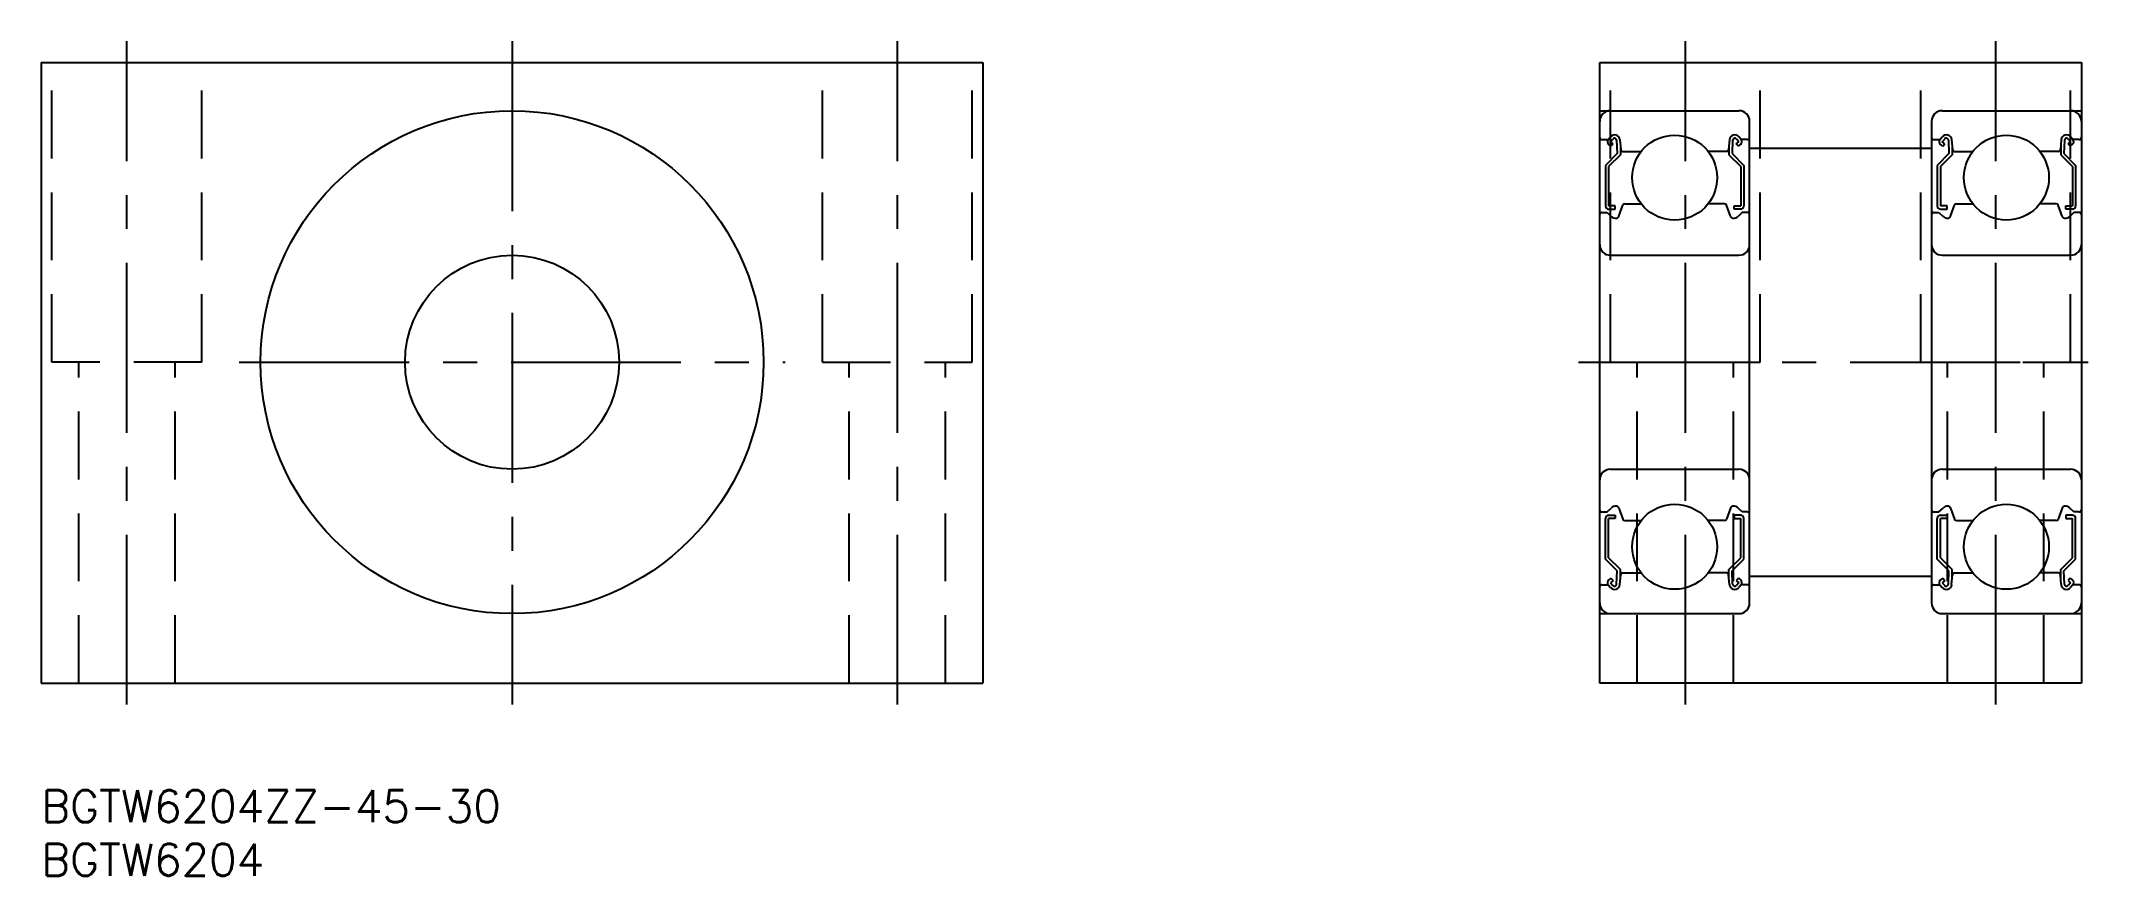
# Model space of a CAD drawing. Extents: x 0 to 193, y -8 to 70.
import ezdxf

# ---------------------------------------------------------------- set-up
doc = ezdxf.new("R2010")
doc.units = 0
doc.header["$LTSCALE"] = 0.5
doc.linetypes.add('CENTER', pattern=[50.8, 31.75, -6.35, 6.35, -6.35])
doc.linetypes.add('DASHED', pattern=[19.05, 12.7, -6.35])
for name, color, linetype in [('MSM_CENTER', 1, 'CENTER'), ('MSM_CONTINUOUS', 7, 'CONTINUOUS'), ('MSM_DASHED', 4, 'DASHED'), ('MSM_PART_NUMBER', 7, 'CONTINUOUS')]:
    doc.layers.add(name, color=color, linetype=linetype)
doc.styles.get("Standard").update_dxf_attribs({"font": 'txt.shx', "height": 3, "bigfont": 'bigfont.shx'})

# ---------------------------------------------------------------- blocks, each defined once
blk = doc.blocks.new('*U2')
at = {"layer": 'MSM_PART_NUMBER'}
blk.add_text('BGTW6204ZZ-45-30', height=3, dxfattribs=at).set_placement((0, -3))
blk = doc.blocks.new('*U3')
at = {"layer": 'MSM_PART_NUMBER'}
blk.add_text('BGTW6204', height=3, dxfattribs=at).set_placement((0, -8))

msp = doc.modelspace()

# ---------------------------------------------------------------- linework, layer by layer
at = {"layer": 'MSM_CENTER'}
for p, q in [((8, 8), (8, 70)), ((44, 70), (44, 8)), ((80, 8), (80, 70)), ((153.63, 8), (153.63, 70)), ((182.63, 8), (182.63, 70)), ((18.5, 40), (69.5, 40)), ((143.63, 40), (192.63, 40))]:
    msp.add_line(p, q, dxfattribs=at)
at = {"layer": 'MSM_CONTINUOUS'}
for p, q in [((0, 68), (0, 10)), ((0, 68), (88, 68)), ((88, 68), (88, 10)), ((145.63, 10), (145.63, 68)), ((145.63, 68), (190.63, 68)), ((190.63, 68), (190.63, 10)), ((145.63, 63.5), (158.63, 63.5)), ((159.63, 17.5), (159.63, 62.5)), ((176.63, 62.5), (176.63, 17.5)), ((177.63, 63.5), (190.63, 63.5)), ((145.83, 60.8), (146.41, 60.8)), ((146.41, 60.8), (146.63, 61.06)), ((146.68, 60.18), (146.45, 60.38)), ((146.64, 60.61), (146.86, 60.86)), ((146.87, 60.41), (146.64, 60.61)), ((146.68, 60.18), (146.87, 60.41)), ((147.21, 60.74), (147.26, 59.5)), ((147.51, 60.78), (147.59, 59.88)), ((147.56, 60.23), (147.56, 59.38)), ((157.75, 60.78), (157.67, 59.88)), ((157.7, 60.23), (157.7, 59.38)), ((158.05, 60.74), (158, 59.5)), ((158.39, 60.41), (158.62, 60.61)), ((158.59, 60.18), (158.39, 60.41)), ((158.62, 60.61), (158.41, 60.86)), ((158.59, 60.18), (158.82, 60.38)), ((158.85, 60.8), (158.63, 61.06)), ((159.43, 60.8), (158.85, 60.8)), ((159.63, 60), (176.63, 60)), ((176.83, 60.8), (177.41, 60.8)), ((177.41, 60.8), (177.63, 61.06)), ((177.68, 60.18), (177.45, 60.38)), ((177.64, 60.61), (177.86, 60.86)), ((177.87, 60.41), (177.64, 60.61)), ((177.68, 60.18), (177.87, 60.41)), ((178.21, 60.74), (178.26, 59.5)), ((178.51, 60.78), (178.59, 59.88)), ((178.56, 60.23), (178.56, 59.38)), ((188.75, 60.78), (188.67, 59.88)), ((188.7, 60.23), (188.7, 59.38)), ((189.05, 60.74), (189, 59.5)), ((189.39, 60.41), (189.62, 60.61)), ((189.59, 60.18), (189.39, 60.41)), ((189.62, 60.61), (189.41, 60.86)), ((189.59, 60.18), (189.82, 60.38)), ((189.85, 60.8), (189.63, 61.06)), ((190.43, 60.8), (189.85, 60.8)), ((147.26, 59.5), (146.16, 58.4)), ((146.16, 58.4), (146.16, 54.6)), ((147.56, 59.38), (146.46, 58.28)), ((146.46, 58.28), (146.46, 54.6)), ((147.79, 59.7), (149.51, 59.7)), ((157.47, 59.7), (155.76, 59.7)), ((157.7, 59.38), (158.8, 58.28)), ((158, 59.5), (159.1, 58.4)), ((158.8, 58.28), (158.8, 54.6)), ((159.1, 58.4), (159.1, 54.6)), ((178.26, 59.5), (177.16, 58.4)), ((177.16, 58.4), (177.16, 54.6)), ((178.56, 59.38), (177.46, 58.28)), ((177.46, 58.28), (177.46, 54.6)), ((178.79, 59.7), (180.51, 59.7)), ((188.47, 59.7), (186.76, 59.7)), ((188.7, 59.38), (189.8, 58.28)), ((189, 59.5), (190.1, 58.4)), ((189.8, 58.28), (189.8, 54.6)), ((190.1, 58.4), (190.1, 54.6)), ((145.83, 54), (146.33, 54)), ((146.33, 54), (146.71, 53.63)), ((147.08, 54.6), (146.46, 54.6)), ((146.46, 54.3), (147.08, 54.3)), ((147.08, 54.3), (147.08, 54.6)), ((147.41, 53.65), (147.79, 54.67)), ((147.97, 54.8), (149.51, 54.8)), ((157.29, 54.8), (155.76, 54.8)), ((157.85, 53.65), (157.48, 54.67)), ((158.18, 54.6), (158.8, 54.6)), ((158.18, 54.3), (158.18, 54.6)), ((158.8, 54.3), (158.18, 54.3)), ((158.93, 54), (158.56, 53.63)), ((159.43, 54), (158.93, 54)), ((176.83, 54), (177.33, 54)), ((177.33, 54), (177.71, 53.63)), ((178.08, 54.6), (177.46, 54.6)), ((177.46, 54.3), (178.08, 54.3)), ((178.08, 54.3), (178.08, 54.6)), ((178.41, 53.65), (178.79, 54.67)), ((178.97, 54.8), (180.51, 54.8)), ((188.29, 54.8), (186.76, 54.8)), ((188.85, 53.65), (188.48, 54.67)), ((189.18, 54.6), (189.8, 54.6)), ((189.18, 54.3), (189.18, 54.6)), ((189.8, 54.3), (189.18, 54.3)), ((189.93, 54), (189.56, 53.63)), ((190.43, 54), (189.93, 54)), ((146.63, 50), (158.63, 50)), ((177.63, 50), (189.63, 50)), ((146.63, 30), (158.63, 30)), ((177.63, 30), (189.63, 30)), ((145.83, 26), (146.33, 26)), ((146.16, 21.6), (146.16, 25.4)), ((146.33, 26), (146.71, 26.37)), ((146.46, 25.7), (147.08, 25.7)), ((146.46, 21.72), (146.46, 25.4)), ((147.08, 25.4), (146.46, 25.4)), ((147.08, 25.7), (147.08, 25.4)), ((147.41, 26.35), (147.79, 25.33)), ((147.97, 25.2), (149.51, 25.2)), ((157.29, 25.2), (155.76, 25.2)), ((157.85, 26.35), (157.48, 25.33)), ((158.18, 25.7), (158.18, 25.4)), ((158.8, 25.7), (158.18, 25.7)), ((158.18, 25.4), (158.8, 25.4)), ((158.93, 26), (158.56, 26.37)), ((158.8, 21.72), (158.8, 25.4)), ((159.43, 26), (158.93, 26)), ((159.1, 21.6), (159.1, 25.4)), ((176.83, 26), (177.33, 26)), ((177.16, 21.6), (177.16, 25.4)), ((177.33, 26), (177.71, 26.37)), ((177.46, 25.7), (178.08, 25.7)), ((177.46, 21.72), (177.46, 25.4)), ((178.08, 25.4), (177.46, 25.4)), ((178.08, 25.7), (178.08, 25.4)), ((178.41, 26.35), (178.79, 25.33)), ((178.97, 25.2), (180.51, 25.2)), ((188.29, 25.2), (186.76, 25.2)), ((188.85, 26.35), (188.48, 25.33)), ((189.18, 25.7), (189.18, 25.4)), ((189.8, 25.7), (189.18, 25.7)), ((189.18, 25.4), (189.8, 25.4)), ((189.93, 26), (189.56, 26.37)), ((189.8, 21.72), (189.8, 25.4)), ((190.43, 26), (189.93, 26)), ((190.1, 21.6), (190.1, 25.4)), ((147.26, 20.5), (146.16, 21.6)), ((147.56, 20.62), (146.46, 21.72)), ((157.7, 20.62), (158.8, 21.72)), ((158, 20.5), (159.1, 21.6)), ((178.26, 20.5), (177.16, 21.6)), ((178.56, 20.62), (177.46, 21.72)), ((188.7, 20.62), (189.8, 21.72)), ((189, 20.5), (190.1, 21.6)), ((146.68, 19.82), (146.45, 19.62)), ((146.87, 19.59), (146.64, 19.39)), ((146.64, 19.39), (146.86, 19.14)), ((146.68, 19.82), (146.87, 19.59)), ((147.21, 19.26), (147.26, 20.5)), ((147.51, 19.22), (147.59, 20.12)), ((147.56, 19.77), (147.56, 20.62)), ((147.79, 20.3), (149.51, 20.3)), ((157.47, 20.3), (155.76, 20.3)), ((157.75, 19.22), (157.67, 20.12)), ((157.7, 19.77), (157.7, 20.62)), ((158.05, 19.26), (158, 20.5)), ((158.59, 19.82), (158.39, 19.59)), ((158.39, 19.59), (158.62, 19.39)), ((158.62, 19.39), (158.41, 19.14)), ((158.59, 19.82), (158.82, 19.62)), ((159.63, 20), (176.63, 20)), ((177.68, 19.82), (177.45, 19.62)), ((177.87, 19.59), (177.64, 19.39)), ((177.64, 19.39), (177.86, 19.14)), ((177.68, 19.82), (177.87, 19.59)), ((178.21, 19.26), (178.26, 20.5)), ((178.51, 19.22), (178.59, 20.12)), ((178.56, 19.77), (178.56, 20.62)), ((178.79, 20.3), (180.51, 20.3)), ((188.47, 20.3), (186.76, 20.3)), ((188.75, 19.22), (188.67, 20.12)), ((188.7, 19.77), (188.7, 20.62)), ((189.05, 19.26), (189, 20.5)), ((189.59, 19.82), (189.39, 19.59)), ((189.39, 19.59), (189.62, 19.39)), ((189.62, 19.39), (189.41, 19.14)), ((189.59, 19.82), (189.82, 19.62)), ((145.83, 19.2), (146.41, 19.2)), ((146.41, 19.2), (146.63, 18.94)), ((158.85, 19.2), (158.63, 18.94)), ((159.43, 19.2), (158.85, 19.2)), ((176.83, 19.2), (177.41, 19.2)), ((177.41, 19.2), (177.63, 18.94)), ((189.85, 19.2), (189.63, 18.94)), ((190.43, 19.2), (189.85, 19.2)), ((145.63, 16.5), (158.63, 16.5)), ((149.93, 16.5), (149.93, 16.5)), ((152.63, 16.5), (152.63, 16.5)), ((177.63, 16.5), (190.63, 16.5)), ((180.93, 16.5), (180.93, 16.5)), ((183.63, 16.5), (183.63, 16.5)), ((0, 10), (88, 10)), ((190.63, 10), (145.63, 10))]:
    msp.add_line(p, q, dxfattribs=at)
for centre, radius in [((44, 40), 23.5), ((152.63, 57.25), 3.97), ((183.63, 57.25), 3.97), ((44, 40), 10), ((152.63, 22.75), 3.97), ((183.63, 22.75), 3.97)]:
    msp.add_circle(centre, radius, dxfattribs=at)
for centre, radius, start, end in [((146.63, 62.5), 1, 90, 180), ((158.63, 62.5), 1, 0, 90), ((177.63, 62.5), 1, 90, 180), ((189.63, 62.5), 1, 0, 90), ((145.83, 61), 0.2, 180, 270), ((146.64, 60.61), 0.3, 139.9098, 229.9963), ((147.02, 60.74), 0.5, 4.987, 139.9098), ((147.01, 60.74), 0.2, 2.3754, 139.9922), ((147.79, 59.9), 0.2, 184.987, 270), ((157.47, 59.9), 0.2, 270, 355.013), ((158.25, 60.74), 0.5, 40.0902, 175.013), ((158.25, 60.74), 0.2, 40.0078, 177.6246), ((158.62, 60.61), 0.3, 310.0037, 40.0902), ((159.43, 61), 0.2, 270, 0), ((176.83, 61), 0.2, 180, 270), ((177.64, 60.61), 0.3, 139.9098, 229.9963), ((178.02, 60.74), 0.5, 4.987, 139.9098), ((178.01, 60.74), 0.2, 2.3754, 139.9922), ((178.79, 59.9), 0.2, 184.987, 270), ((188.47, 59.9), 0.2, 270, 355.013), ((189.25, 60.74), 0.5, 40.0902, 175.013), ((189.25, 60.74), 0.2, 40.0078, 177.6246), ((189.62, 60.61), 0.3, 310.0037, 40.0902), ((190.43, 61), 0.2, 270, 0), ((145.83, 53.8), 0.2, 90, 180), ((146.46, 54.6), 0.3, 180, 270), ((147.97, 54.6), 0.2, 90, 160.0299), ((157.29, 54.6), 0.2, 19.9701, 90), ((158.8, 54.6), 0.3, 270, 0), ((159.43, 53.8), 0.2, 0, 90), ((176.83, 53.8), 0.2, 90, 180), ((177.46, 54.6), 0.3, 180, 270), ((178.97, 54.6), 0.2, 90, 160.0299), ((188.29, 54.6), 0.2, 19.9701, 90), ((189.8, 54.6), 0.3, 270, 0), ((190.43, 53.8), 0.2, 0, 90), ((147.13, 54.05), 0.6, 225, 272.8048), ((147.13, 53.75), 0.3, 265.5374, 340.0299), ((158.13, 53.75), 0.3, 199.9701, 274.4626), ((158.13, 54.05), 0.6, 267.1952, 315), ((178.13, 54.05), 0.6, 225, 272.8048), ((178.13, 53.75), 0.3, 265.5374, 340.0299), ((189.13, 53.75), 0.3, 199.9701, 274.4626), ((189.13, 54.05), 0.6, 267.1952, 315), ((146.63, 51), 1, 180, 270), ((158.63, 51), 1, 270, 0), ((177.63, 51), 1, 180, 270), ((189.63, 51), 1, 270, 0), ((146.63, 29), 1, 90, 180), ((158.63, 29), 1, 0, 90), ((177.63, 29), 1, 90, 180), ((189.63, 29), 1, 0, 90), ((145.83, 26.2), 0.2, 180, 270), ((146.46, 25.4), 0.3, 90, 180), ((147.13, 25.95), 0.6, 87.1952, 135), ((147.13, 26.25), 0.3, 19.9701, 94.4626), ((147.97, 25.4), 0.2, 199.9701, 270), ((157.29, 25.4), 0.2, 270, 340.0299), ((158.13, 26.25), 0.3, 85.5374, 160.0299), ((158.13, 25.95), 0.6, 45, 92.8048), ((158.8, 25.4), 0.3, 0, 90), ((159.43, 26.2), 0.2, 270, 0), ((176.83, 26.2), 0.2, 180, 270), ((177.46, 25.4), 0.3, 90, 180), ((178.13, 25.95), 0.6, 87.1952, 135), ((178.13, 26.25), 0.3, 19.9701, 94.4626), ((178.97, 25.4), 0.2, 199.9701, 270), ((188.29, 25.4), 0.2, 270, 340.0299), ((189.13, 26.25), 0.3, 85.5374, 160.0299), ((189.13, 25.95), 0.6, 45, 92.8048), ((189.8, 25.4), 0.3, 0, 90), ((190.43, 26.2), 0.2, 270, 0), ((146.64, 19.39), 0.3, 130.0037, 220.0902), ((147.79, 20.1), 0.2, 90, 175.013), ((157.47, 20.1), 0.2, 4.987, 90), ((158.62, 19.39), 0.3, 319.9098, 49.9963), ((177.64, 19.39), 0.3, 130.0037, 220.0902), ((178.79, 20.1), 0.2, 90, 175.013), ((188.47, 20.1), 0.2, 4.987, 90), ((189.62, 19.39), 0.3, 319.9098, 49.9963), ((145.83, 19), 0.2, 90, 180), ((146.63, 17.5), 1, 180, 270), ((147.02, 19.26), 0.5, 220.0902, 355.013), ((147.01, 19.26), 0.2, 220.0078, 357.6246), ((158.25, 19.26), 0.5, 184.987, 319.9098), ((158.25, 19.26), 0.2, 182.3754, 319.9922), ((158.63, 17.5), 1, 270, 0), ((159.43, 19), 0.2, 0, 90), ((176.83, 19), 0.2, 90, 180), ((177.63, 17.5), 1, 180, 270), ((178.02, 19.26), 0.5, 220.0902, 355.013), ((178.01, 19.26), 0.2, 220.0078, 357.6246), ((189.25, 19.26), 0.5, 184.987, 319.9098), ((189.25, 19.26), 0.2, 182.3754, 319.9922), ((189.63, 17.5), 1, 270, 0), ((190.43, 19), 0.2, 0, 90)]:
    msp.add_arc(centre, radius, start, end, dxfattribs=at)
at = {"layer": 'MSM_DASHED'}
for p, q in [((1, 40), (1, 68)), ((15, 40), (15, 68)), ((73, 40), (73, 68)), ((87, 40), (87, 68)), ((146.63, 40), (146.63, 68)), ((160.63, 40), (160.63, 68)), ((175.63, 40), (175.63, 68)), ((189.63, 40), (189.63, 68)), ((15, 40), (1, 40)), ((3.5, 10), (3.5, 40)), ((12.5, 10), (12.5, 40)), ((73, 40), (87, 40)), ((75.5, 10), (75.5, 40)), ((84.5, 10), (84.5, 40)), ((146.63, 40), (160.63, 40)), ((149.13, 10), (149.13, 40)), ((158.13, 10), (158.13, 40)), ((175.63, 40), (189.63, 40)), ((178.13, 10), (178.13, 40)), ((187.13, 10), (187.13, 40))]:
    msp.add_line(p, q, dxfattribs=at)

# ---------------------------------------------------------------- block references
at = {"layer": 'MSM_CONTINUOUS'}
for name in ['*U2', '*U3']:
    msp.add_blockref(name, (0, 0), dxfattribs=at)

doc.saveas('drawing.dxf')
